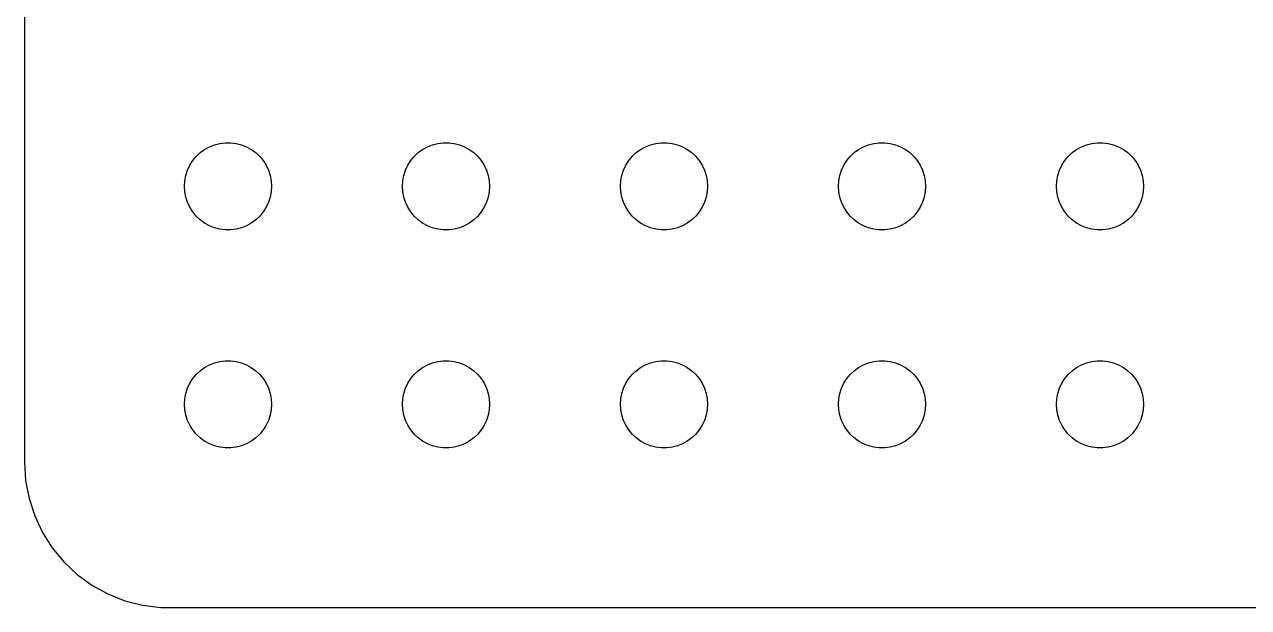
# Model space of a CAD drawing. Header units: metres. Extents: x -44 to 44, y 140 to 346.
# Drawn here: x -44.5 to -2.39, y 302.01 to 322.06 of the extents above; entities that cross this region are included whole.
import ezdxf

# ---------------------------------------------------------------- set-up
doc = ezdxf.new("R2010")
doc.units = ezdxf.units.M

msp = doc.modelspace()

# ---------------------------------------------------------------- linework, layer by layer
for p, q in [((-44.5, 341), (-44.5, 307)), ((-37.9635, 317.927), (-37.7811, 317.973)), ((-37.7811, 317.973), (-37.5942, 317.997)), ((-37.5942, 317.997), (-37.4058, 317.997)), ((-37.4058, 317.997), (-37.2189, 317.973)), ((-37.2189, 317.973), (-37.0365, 317.927)), ((-30.4635, 317.927), (-30.2811, 317.973)), ((-30.2811, 317.973), (-30.0942, 317.997)), ((-30.0942, 317.997), (-29.9058, 317.997)), ((-29.9058, 317.997), (-29.7189, 317.973)), ((-29.7189, 317.973), (-29.5365, 317.927)), ((-22.9635, 317.927), (-22.7811, 317.973)), ((-22.7811, 317.973), (-22.5942, 317.997)), ((-22.5942, 317.997), (-22.4058, 317.997)), ((-22.4058, 317.997), (-22.2189, 317.973)), ((-22.2189, 317.973), (-22.0365, 317.927)), ((-15.4635, 317.927), (-15.2811, 317.973)), ((-15.2811, 317.973), (-15.0942, 317.997)), ((-15.0942, 317.997), (-14.9058, 317.997)), ((-14.9058, 317.997), (-14.7189, 317.973)), ((-14.7189, 317.973), (-14.5365, 317.927)), ((-7.96352, 317.927), (-7.78107, 317.973)), ((-7.78107, 317.973), (-7.59418, 317.997)), ((-7.59418, 317.997), (-7.40581, 317.997)), ((-7.40581, 317.997), (-7.21892, 317.973)), ((-7.21892, 317.973), (-7.03647, 317.927)), ((-38.7135, 317.382), (-38.5934, 317.527)), ((-38.5934, 317.527), (-38.4561, 317.656)), ((-38.4561, 317.656), (-38.3037, 317.766)), ((-38.3037, 317.766), (-38.1387, 317.857)), ((-38.1387, 317.857), (-37.9635, 317.927)), ((-37.0365, 317.927), (-36.8613, 317.857)), ((-36.8613, 317.857), (-36.6963, 317.766)), ((-36.6963, 317.766), (-36.5439, 317.656)), ((-36.5439, 317.656), (-36.4065, 317.527)), ((-36.4065, 317.527), (-36.2865, 317.382)), ((-31.2135, 317.382), (-31.0934, 317.527)), ((-31.0934, 317.527), (-30.9561, 317.656)), ((-30.9561, 317.656), (-30.8037, 317.766)), ((-30.8037, 317.766), (-30.6387, 317.857)), ((-30.6387, 317.857), (-30.4635, 317.927)), ((-29.5365, 317.927), (-29.3613, 317.857)), ((-29.3613, 317.857), (-29.1963, 317.766)), ((-29.1963, 317.766), (-29.0439, 317.656)), ((-29.0439, 317.656), (-28.9065, 317.527)), ((-28.9065, 317.527), (-28.7865, 317.382)), ((-23.7135, 317.382), (-23.5934, 317.527)), ((-23.5934, 317.527), (-23.4561, 317.656)), ((-23.4561, 317.656), (-23.3037, 317.766)), ((-23.3037, 317.766), (-23.1387, 317.857)), ((-23.1387, 317.857), (-22.9635, 317.927)), ((-22.0365, 317.927), (-21.8613, 317.857)), ((-21.8613, 317.857), (-21.6963, 317.766)), ((-21.6963, 317.766), (-21.5439, 317.656)), ((-21.5439, 317.656), (-21.4065, 317.527)), ((-21.4065, 317.527), (-21.2865, 317.382)), ((-16.2135, 317.382), (-16.0934, 317.527)), ((-16.0934, 317.527), (-15.9561, 317.656)), ((-15.9561, 317.656), (-15.8037, 317.766)), ((-15.8037, 317.766), (-15.6387, 317.857)), ((-15.6387, 317.857), (-15.4635, 317.927)), ((-14.5365, 317.927), (-14.3613, 317.857)), ((-14.3613, 317.857), (-14.1963, 317.766)), ((-14.1963, 317.766), (-14.0439, 317.656)), ((-14.0439, 317.656), (-13.9065, 317.527)), ((-13.9065, 317.527), (-13.7865, 317.382)), ((-8.71352, 317.382), (-8.59344, 317.527)), ((-8.59344, 317.527), (-8.45613, 317.656)), ((-8.45613, 317.656), (-8.30373, 317.766)), ((-8.30373, 317.766), (-8.13866, 317.857)), ((-8.13866, 317.857), (-7.96352, 317.927)), ((-7.03647, 317.927), (-6.86133, 317.857)), ((-6.86133, 317.857), (-6.69626, 317.766)), ((-6.69626, 317.766), (-6.54385, 317.656)), ((-6.54385, 317.656), (-6.40654, 317.527)), ((-6.40654, 317.527), (-6.28647, 317.382)), ((-38.8947, 317.052), (-38.8145, 317.223)), ((-38.8145, 317.223), (-38.7135, 317.382)), ((-36.2865, 317.382), (-36.1855, 317.223)), ((-36.1855, 317.223), (-36.1053, 317.052)), ((-31.3947, 317.052), (-31.3145, 317.223)), ((-31.3145, 317.223), (-31.2135, 317.382)), ((-28.7865, 317.382), (-28.6855, 317.223)), ((-28.6855, 317.223), (-28.6053, 317.052)), ((-23.8947, 317.052), (-23.8145, 317.223)), ((-23.8145, 317.223), (-23.7135, 317.382)), ((-21.2865, 317.382), (-21.1855, 317.223)), ((-21.1855, 317.223), (-21.1053, 317.052)), ((-16.3947, 317.052), (-16.3145, 317.223)), ((-16.3145, 317.223), (-16.2135, 317.382)), ((-13.7865, 317.382), (-13.6855, 317.223)), ((-13.6855, 317.223), (-13.6053, 317.052)), ((-8.89465, 317.052), (-8.81445, 317.223)), ((-8.81445, 317.223), (-8.71352, 317.382)), ((-6.28647, 317.382), (-6.18553, 317.223)), ((-6.18553, 317.223), (-6.10533, 317.052)), ((-39, 316.5), (-38.9882, 316.688)), ((-38.9882, 316.688), (-38.9529, 316.873)), ((-38.9529, 316.873), (-38.8947, 317.052)), ((-36.1053, 317.052), (-36.0471, 316.873)), ((-36.0471, 316.873), (-36.0118, 316.688)), ((-36.0118, 316.688), (-36, 316.5)), ((-31.5, 316.5), (-31.4882, 316.688)), ((-31.4882, 316.688), (-31.4529, 316.873)), ((-31.4529, 316.873), (-31.3947, 317.052)), ((-28.6053, 317.052), (-28.5471, 316.873)), ((-28.5471, 316.873), (-28.5118, 316.688)), ((-28.5118, 316.688), (-28.5, 316.5)), ((-24, 316.5), (-23.9882, 316.688)), ((-23.9882, 316.688), (-23.9529, 316.873)), ((-23.9529, 316.873), (-23.8947, 317.052)), ((-21.1053, 317.052), (-21.0471, 316.873)), ((-21.0471, 316.873), (-21.0118, 316.688)), ((-21.0118, 316.688), (-21, 316.5)), ((-16.5, 316.5), (-16.4882, 316.688)), ((-16.4882, 316.688), (-16.4529, 316.873)), ((-16.4529, 316.873), (-16.3947, 317.052)), ((-13.6053, 317.052), (-13.5471, 316.873)), ((-13.5471, 316.873), (-13.5118, 316.688)), ((-13.5118, 316.688), (-13.5, 316.5)), ((-9, 316.5), (-8.98816, 316.688)), ((-8.98816, 316.688), (-8.95287, 316.873)), ((-8.95287, 316.873), (-8.89465, 317.052)), ((-6.10533, 317.052), (-6.04712, 316.873)), ((-6.04712, 316.873), (-6.01183, 316.688)), ((-6.01183, 316.688), (-6, 316.5)), ((-38.9882, 316.312), (-39, 316.5)), ((-38.9529, 316.127), (-38.9882, 316.312)), ((-36.0118, 316.312), (-36.0471, 316.127)), ((-36, 316.5), (-36.0118, 316.312)), ((-31.4882, 316.312), (-31.5, 316.5)), ((-31.4529, 316.127), (-31.4882, 316.312)), ((-28.5118, 316.312), (-28.5471, 316.127)), ((-28.5, 316.5), (-28.5118, 316.312)), ((-23.9882, 316.312), (-24, 316.5)), ((-23.9529, 316.127), (-23.9882, 316.312)), ((-21.0118, 316.312), (-21.0471, 316.127)), ((-21, 316.5), (-21.0118, 316.312)), ((-16.4882, 316.312), (-16.5, 316.5)), ((-16.4529, 316.127), (-16.4882, 316.312)), ((-13.5118, 316.312), (-13.5471, 316.127)), ((-13.5, 316.5), (-13.5118, 316.312)), ((-8.98816, 316.312), (-9, 316.5)), ((-8.95287, 316.127), (-8.98816, 316.312)), ((-6.01183, 316.312), (-6.04712, 316.127)), ((-6, 316.5), (-6.01183, 316.312)), ((-38.8947, 315.948), (-38.9529, 316.127)), ((-38.8145, 315.777), (-38.8947, 315.948)), ((-36.1053, 315.948), (-36.1855, 315.777)), ((-36.0471, 316.127), (-36.1053, 315.948)), ((-31.3947, 315.948), (-31.4529, 316.127)), ((-31.3145, 315.777), (-31.3947, 315.948)), ((-28.6053, 315.948), (-28.6855, 315.777)), ((-28.5471, 316.127), (-28.6053, 315.948)), ((-23.8947, 315.948), (-23.9529, 316.127)), ((-23.8145, 315.777), (-23.8947, 315.948)), ((-21.1053, 315.948), (-21.1855, 315.777)), ((-21.0471, 316.127), (-21.1053, 315.948)), ((-16.3947, 315.948), (-16.4529, 316.127)), ((-16.3145, 315.777), (-16.3947, 315.948)), ((-13.6053, 315.948), (-13.6855, 315.777)), ((-13.5471, 316.127), (-13.6053, 315.948)), ((-8.89465, 315.948), (-8.95287, 316.127)), ((-8.81445, 315.777), (-8.89465, 315.948)), ((-6.10533, 315.948), (-6.18553, 315.777)), ((-6.04712, 316.127), (-6.10533, 315.948)), ((-38.7135, 315.618), (-38.8145, 315.777)), ((-38.5934, 315.473), (-38.7135, 315.618)), ((-38.4561, 315.344), (-38.5934, 315.473)), ((-36.4065, 315.473), (-36.5439, 315.344)), ((-36.2865, 315.618), (-36.4065, 315.473)), ((-36.1855, 315.777), (-36.2865, 315.618)), ((-31.2135, 315.618), (-31.3145, 315.777)), ((-31.0934, 315.473), (-31.2135, 315.618)), ((-30.9561, 315.344), (-31.0934, 315.473)), ((-28.9065, 315.473), (-29.0439, 315.344)), ((-28.7865, 315.618), (-28.9065, 315.473)), ((-28.6855, 315.777), (-28.7865, 315.618)), ((-23.7135, 315.618), (-23.8145, 315.777)), ((-23.5934, 315.473), (-23.7135, 315.618)), ((-23.4561, 315.344), (-23.5934, 315.473)), ((-21.4065, 315.473), (-21.5439, 315.344)), ((-21.2865, 315.618), (-21.4065, 315.473)), ((-21.1855, 315.777), (-21.2865, 315.618)), ((-16.2135, 315.618), (-16.3145, 315.777)), ((-16.0934, 315.473), (-16.2135, 315.618)), ((-15.9561, 315.344), (-16.0934, 315.473)), ((-13.9065, 315.473), (-14.0439, 315.344)), ((-13.7865, 315.618), (-13.9065, 315.473)), ((-13.6855, 315.777), (-13.7865, 315.618)), ((-8.71352, 315.618), (-8.81445, 315.777)), ((-8.59344, 315.473), (-8.71352, 315.618)), ((-8.45613, 315.344), (-8.59344, 315.473)), ((-6.40654, 315.473), (-6.54385, 315.344)), ((-6.28647, 315.618), (-6.40654, 315.473)), ((-6.18553, 315.777), (-6.28647, 315.618)), ((-38.3037, 315.234), (-38.4561, 315.344)), ((-38.1387, 315.143), (-38.3037, 315.234)), ((-37.9635, 315.073), (-38.1387, 315.143)), ((-37.7811, 315.027), (-37.9635, 315.073)), ((-37.5942, 315.003), (-37.7811, 315.027)), ((-37.4058, 315.003), (-37.5942, 315.003)), ((-37.2189, 315.027), (-37.4058, 315.003)), ((-37.0365, 315.073), (-37.2189, 315.027)), ((-36.8613, 315.143), (-37.0365, 315.073)), ((-36.6963, 315.234), (-36.8613, 315.143)), ((-36.5439, 315.344), (-36.6963, 315.234)), ((-30.8037, 315.234), (-30.9561, 315.344)), ((-30.6387, 315.143), (-30.8037, 315.234)), ((-30.4635, 315.073), (-30.6387, 315.143)), ((-30.2811, 315.027), (-30.4635, 315.073)), ((-30.0942, 315.003), (-30.2811, 315.027)), ((-29.9058, 315.003), (-30.0942, 315.003)), ((-29.7189, 315.027), (-29.9058, 315.003)), ((-29.5365, 315.073), (-29.7189, 315.027)), ((-29.3613, 315.143), (-29.5365, 315.073)), ((-29.1963, 315.234), (-29.3613, 315.143)), ((-29.0439, 315.344), (-29.1963, 315.234)), ((-23.3037, 315.234), (-23.4561, 315.344)), ((-23.1387, 315.143), (-23.3037, 315.234)), ((-22.9635, 315.073), (-23.1387, 315.143)), ((-22.7811, 315.027), (-22.9635, 315.073)), ((-22.5942, 315.003), (-22.7811, 315.027)), ((-22.4058, 315.003), (-22.5942, 315.003)), ((-22.2189, 315.027), (-22.4058, 315.003)), ((-22.0365, 315.073), (-22.2189, 315.027)), ((-21.8613, 315.143), (-22.0365, 315.073)), ((-21.6963, 315.234), (-21.8613, 315.143)), ((-21.5439, 315.344), (-21.6963, 315.234)), ((-15.8037, 315.234), (-15.9561, 315.344)), ((-15.6387, 315.143), (-15.8037, 315.234)), ((-15.4635, 315.073), (-15.6387, 315.143)), ((-15.2811, 315.027), (-15.4635, 315.073)), ((-15.0942, 315.003), (-15.2811, 315.027)), ((-14.9058, 315.003), (-15.0942, 315.003)), ((-14.7189, 315.027), (-14.9058, 315.003)), ((-14.5365, 315.073), (-14.7189, 315.027)), ((-14.3613, 315.143), (-14.5365, 315.073)), ((-14.1963, 315.234), (-14.3613, 315.143)), ((-14.0439, 315.344), (-14.1963, 315.234)), ((-8.30373, 315.234), (-8.45613, 315.344)), ((-8.13866, 315.143), (-8.30373, 315.234)), ((-7.96352, 315.073), (-8.13866, 315.143)), ((-7.78107, 315.027), (-7.96352, 315.073)), ((-7.59418, 315.003), (-7.78107, 315.027)), ((-7.40581, 315.003), (-7.59418, 315.003)), ((-7.21892, 315.027), (-7.40581, 315.003)), ((-7.03647, 315.073), (-7.21892, 315.027)), ((-6.86133, 315.143), (-7.03647, 315.073)), ((-6.69626, 315.234), (-6.86133, 315.143)), ((-6.54385, 315.344), (-6.69626, 315.234)), ((-38.3037, 310.266), (-38.1387, 310.357)), ((-38.1387, 310.357), (-37.9635, 310.427)), ((-37.9635, 310.427), (-37.7811, 310.473)), ((-37.7811, 310.473), (-37.5942, 310.497)), ((-37.5942, 310.497), (-37.4058, 310.497)), ((-37.4058, 310.497), (-37.2189, 310.473)), ((-37.2189, 310.473), (-37.0365, 310.427)), ((-37.0365, 310.427), (-36.8613, 310.357)), ((-36.8613, 310.357), (-36.6963, 310.266)), ((-30.8037, 310.266), (-30.6387, 310.357)), ((-30.6387, 310.357), (-30.4635, 310.427)), ((-30.4635, 310.427), (-30.2811, 310.473)), ((-30.2811, 310.473), (-30.0942, 310.497)), ((-30.0942, 310.497), (-29.9058, 310.497)), ((-29.9058, 310.497), (-29.7189, 310.473)), ((-29.7189, 310.473), (-29.5365, 310.427)), ((-29.5365, 310.427), (-29.3613, 310.357)), ((-29.3613, 310.357), (-29.1963, 310.266)), ((-23.3037, 310.266), (-23.1387, 310.357)), ((-23.1387, 310.357), (-22.9635, 310.427)), ((-22.9635, 310.427), (-22.7811, 310.473)), ((-22.7811, 310.473), (-22.5942, 310.497)), ((-22.5942, 310.497), (-22.4058, 310.497)), ((-22.4058, 310.497), (-22.2189, 310.473)), ((-22.2189, 310.473), (-22.0365, 310.427)), ((-22.0365, 310.427), (-21.8613, 310.357)), ((-21.8613, 310.357), (-21.6963, 310.266)), ((-15.8037, 310.266), (-15.6387, 310.357)), ((-15.6387, 310.357), (-15.4635, 310.427)), ((-15.4635, 310.427), (-15.2811, 310.473)), ((-15.2811, 310.473), (-15.0942, 310.497)), ((-15.0942, 310.497), (-14.9058, 310.497)), ((-14.9058, 310.497), (-14.7189, 310.473)), ((-14.7189, 310.473), (-14.5365, 310.427)), ((-14.5365, 310.427), (-14.3613, 310.357)), ((-14.3613, 310.357), (-14.1963, 310.266)), ((-8.30373, 310.266), (-8.13866, 310.357)), ((-8.13866, 310.357), (-7.96352, 310.427)), ((-7.96352, 310.427), (-7.78107, 310.473)), ((-7.78107, 310.473), (-7.59418, 310.497)), ((-7.59418, 310.497), (-7.40581, 310.497)), ((-7.40581, 310.497), (-7.21892, 310.473)), ((-7.21892, 310.473), (-7.03647, 310.427)), ((-7.03647, 310.427), (-6.86133, 310.357)), ((-6.86133, 310.357), (-6.69626, 310.266)), ((-38.7135, 309.882), (-38.5934, 310.027)), ((-38.5934, 310.027), (-38.4561, 310.156)), ((-38.4561, 310.156), (-38.3037, 310.266)), ((-36.6963, 310.266), (-36.5439, 310.156)), ((-36.5439, 310.156), (-36.4065, 310.027)), ((-36.4065, 310.027), (-36.2865, 309.882)), ((-31.2135, 309.882), (-31.0934, 310.027)), ((-31.0934, 310.027), (-30.9561, 310.156)), ((-30.9561, 310.156), (-30.8037, 310.266)), ((-29.1963, 310.266), (-29.0439, 310.156)), ((-29.0439, 310.156), (-28.9065, 310.027)), ((-28.9065, 310.027), (-28.7865, 309.882)), ((-23.7135, 309.882), (-23.5934, 310.027)), ((-23.5934, 310.027), (-23.4561, 310.156)), ((-23.4561, 310.156), (-23.3037, 310.266)), ((-21.6963, 310.266), (-21.5439, 310.156)), ((-21.5439, 310.156), (-21.4065, 310.027)), ((-21.4065, 310.027), (-21.2865, 309.882)), ((-16.2135, 309.882), (-16.0934, 310.027)), ((-16.0934, 310.027), (-15.9561, 310.156)), ((-15.9561, 310.156), (-15.8037, 310.266)), ((-14.1963, 310.266), (-14.0439, 310.156)), ((-14.0439, 310.156), (-13.9065, 310.027)), ((-13.9065, 310.027), (-13.7865, 309.882)), ((-8.71352, 309.882), (-8.59344, 310.027)), ((-8.59344, 310.027), (-8.45613, 310.156)), ((-8.45613, 310.156), (-8.30373, 310.266)), ((-6.69626, 310.266), (-6.54385, 310.156)), ((-6.54385, 310.156), (-6.40654, 310.027)), ((-6.40654, 310.027), (-6.28647, 309.882)), ((-38.9529, 309.373), (-38.8947, 309.552)), ((-38.8947, 309.552), (-38.8145, 309.723)), ((-38.8145, 309.723), (-38.7135, 309.882)), ((-36.2865, 309.882), (-36.1855, 309.723)), ((-36.1855, 309.723), (-36.1053, 309.552)), ((-36.1053, 309.552), (-36.0471, 309.373)), ((-31.4529, 309.373), (-31.3947, 309.552)), ((-31.3947, 309.552), (-31.3145, 309.723)), ((-31.3145, 309.723), (-31.2135, 309.882)), ((-28.7865, 309.882), (-28.6855, 309.723)), ((-28.6855, 309.723), (-28.6053, 309.552)), ((-28.6053, 309.552), (-28.5471, 309.373)), ((-23.9529, 309.373), (-23.8947, 309.552)), ((-23.8947, 309.552), (-23.8145, 309.723)), ((-23.8145, 309.723), (-23.7135, 309.882)), ((-21.2865, 309.882), (-21.1855, 309.723)), ((-21.1855, 309.723), (-21.1053, 309.552)), ((-21.1053, 309.552), (-21.0471, 309.373)), ((-16.4529, 309.373), (-16.3947, 309.552)), ((-16.3947, 309.552), (-16.3145, 309.723)), ((-16.3145, 309.723), (-16.2135, 309.882)), ((-13.7865, 309.882), (-13.6855, 309.723)), ((-13.6855, 309.723), (-13.6053, 309.552)), ((-13.6053, 309.552), (-13.5471, 309.373)), ((-8.95287, 309.373), (-8.89465, 309.552)), ((-8.89465, 309.552), (-8.81445, 309.723)), ((-8.81445, 309.723), (-8.71352, 309.882)), ((-6.28647, 309.882), (-6.18553, 309.723)), ((-6.18553, 309.723), (-6.10533, 309.552)), ((-6.10533, 309.552), (-6.04712, 309.373)), ((-39, 309), (-38.9882, 309.188)), ((-38.9882, 309.188), (-38.9529, 309.373)), ((-36.0471, 309.373), (-36.0118, 309.188)), ((-36.0118, 309.188), (-36, 309)), ((-31.5, 309), (-31.4882, 309.188)), ((-31.4882, 309.188), (-31.4529, 309.373)), ((-28.5471, 309.373), (-28.5118, 309.188)), ((-28.5118, 309.188), (-28.5, 309)), ((-24, 309), (-23.9882, 309.188)), ((-23.9882, 309.188), (-23.9529, 309.373)), ((-21.0471, 309.373), (-21.0118, 309.188)), ((-21.0118, 309.188), (-21, 309)), ((-16.5, 309), (-16.4882, 309.188)), ((-16.4882, 309.188), (-16.4529, 309.373)), ((-13.5471, 309.373), (-13.5118, 309.188)), ((-13.5118, 309.188), (-13.5, 309)), ((-9, 309), (-8.98816, 309.188)), ((-8.98816, 309.188), (-8.95287, 309.373)), ((-6.04712, 309.373), (-6.01183, 309.188)), ((-6.01183, 309.188), (-6, 309)), ((-38.9882, 308.812), (-39, 309)), ((-38.9529, 308.627), (-38.9882, 308.812)), ((-36.0118, 308.812), (-36.0471, 308.627)), ((-36, 309), (-36.0118, 308.812)), ((-31.4882, 308.812), (-31.5, 309)), ((-31.4529, 308.627), (-31.4882, 308.812)), ((-28.5118, 308.812), (-28.5471, 308.627)), ((-28.5, 309), (-28.5118, 308.812)), ((-23.9882, 308.812), (-24, 309)), ((-23.9529, 308.627), (-23.9882, 308.812)), ((-21.0118, 308.812), (-21.0471, 308.627)), ((-21, 309), (-21.0118, 308.812)), ((-16.4882, 308.812), (-16.5, 309)), ((-16.4529, 308.627), (-16.4882, 308.812)), ((-13.5118, 308.812), (-13.5471, 308.627)), ((-13.5, 309), (-13.5118, 308.812)), ((-8.98816, 308.812), (-9, 309)), ((-8.95287, 308.627), (-8.98816, 308.812)), ((-6.01183, 308.812), (-6.04712, 308.627)), ((-6, 309), (-6.01183, 308.812)), ((-38.8947, 308.448), (-38.9529, 308.627)), ((-38.8145, 308.277), (-38.8947, 308.448)), ((-38.7135, 308.118), (-38.8145, 308.277)), ((-36.1855, 308.277), (-36.2865, 308.118)), ((-36.1053, 308.448), (-36.1855, 308.277)), ((-36.0471, 308.627), (-36.1053, 308.448)), ((-31.3947, 308.448), (-31.4529, 308.627)), ((-31.3145, 308.277), (-31.3947, 308.448)), ((-31.2135, 308.118), (-31.3145, 308.277)), ((-28.6855, 308.277), (-28.7865, 308.118)), ((-28.6053, 308.448), (-28.6855, 308.277)), ((-28.5471, 308.627), (-28.6053, 308.448)), ((-23.8947, 308.448), (-23.9529, 308.627)), ((-23.8145, 308.277), (-23.8947, 308.448)), ((-23.7135, 308.118), (-23.8145, 308.277)), ((-21.1855, 308.277), (-21.2865, 308.118)), ((-21.1053, 308.448), (-21.1855, 308.277)), ((-21.0471, 308.627), (-21.1053, 308.448)), ((-16.3947, 308.448), (-16.4529, 308.627)), ((-16.3145, 308.277), (-16.3947, 308.448)), ((-16.2135, 308.118), (-16.3145, 308.277)), ((-13.6855, 308.277), (-13.7865, 308.118)), ((-13.6053, 308.448), (-13.6855, 308.277)), ((-13.5471, 308.627), (-13.6053, 308.448)), ((-8.89465, 308.448), (-8.95287, 308.627)), ((-8.81445, 308.277), (-8.89465, 308.448)), ((-8.71352, 308.118), (-8.81445, 308.277)), ((-6.18553, 308.277), (-6.28647, 308.118)), ((-6.10533, 308.448), (-6.18553, 308.277)), ((-6.04712, 308.627), (-6.10533, 308.448)), ((-38.5934, 307.973), (-38.7135, 308.118)), ((-38.4561, 307.844), (-38.5934, 307.973)), ((-38.3037, 307.734), (-38.4561, 307.844)), ((-36.5439, 307.844), (-36.6963, 307.734)), ((-36.4065, 307.973), (-36.5439, 307.844)), ((-36.2865, 308.118), (-36.4065, 307.973)), ((-31.0934, 307.973), (-31.2135, 308.118)), ((-30.9561, 307.844), (-31.0934, 307.973)), ((-30.8037, 307.734), (-30.9561, 307.844)), ((-29.0439, 307.844), (-29.1963, 307.734)), ((-28.9065, 307.973), (-29.0439, 307.844)), ((-28.7865, 308.118), (-28.9065, 307.973)), ((-23.5934, 307.973), (-23.7135, 308.118)), ((-23.4561, 307.844), (-23.5934, 307.973)), ((-23.3037, 307.734), (-23.4561, 307.844)), ((-21.5439, 307.844), (-21.6963, 307.734)), ((-21.4065, 307.973), (-21.5439, 307.844)), ((-21.2865, 308.118), (-21.4065, 307.973)), ((-16.0934, 307.973), (-16.2135, 308.118)), ((-15.9561, 307.844), (-16.0934, 307.973)), ((-15.8037, 307.734), (-15.9561, 307.844)), ((-14.0439, 307.844), (-14.1963, 307.734)), ((-13.9065, 307.973), (-14.0439, 307.844)), ((-13.7865, 308.118), (-13.9065, 307.973)), ((-8.59344, 307.973), (-8.71352, 308.118)), ((-8.45613, 307.844), (-8.59344, 307.973)), ((-8.30373, 307.734), (-8.45613, 307.844)), ((-6.54385, 307.844), (-6.69626, 307.734)), ((-6.40654, 307.973), (-6.54385, 307.844)), ((-6.28647, 308.118), (-6.40654, 307.973)), ((-38.1387, 307.643), (-38.3037, 307.734)), ((-37.9635, 307.573), (-38.1387, 307.643)), ((-37.7811, 307.527), (-37.9635, 307.573)), ((-37.5942, 307.503), (-37.7811, 307.527)), ((-37.4058, 307.503), (-37.5942, 307.503)), ((-37.2189, 307.527), (-37.4058, 307.503)), ((-37.0365, 307.573), (-37.2189, 307.527)), ((-36.8613, 307.643), (-37.0365, 307.573)), ((-36.6963, 307.734), (-36.8613, 307.643)), ((-30.6387, 307.643), (-30.8037, 307.734)), ((-30.4635, 307.573), (-30.6387, 307.643)), ((-30.2811, 307.527), (-30.4635, 307.573)), ((-30.0942, 307.503), (-30.2811, 307.527)), ((-29.9058, 307.503), (-30.0942, 307.503)), ((-29.7189, 307.527), (-29.9058, 307.503)), ((-29.5365, 307.573), (-29.7189, 307.527)), ((-29.3613, 307.643), (-29.5365, 307.573)), ((-29.1963, 307.734), (-29.3613, 307.643)), ((-23.1387, 307.643), (-23.3037, 307.734)), ((-22.9635, 307.573), (-23.1387, 307.643)), ((-22.7811, 307.527), (-22.9635, 307.573)), ((-22.5942, 307.503), (-22.7811, 307.527)), ((-22.4058, 307.503), (-22.5942, 307.503)), ((-22.2189, 307.527), (-22.4058, 307.503)), ((-22.0365, 307.573), (-22.2189, 307.527)), ((-21.8613, 307.643), (-22.0365, 307.573)), ((-21.6963, 307.734), (-21.8613, 307.643)), ((-15.6387, 307.643), (-15.8037, 307.734)), ((-15.4635, 307.573), (-15.6387, 307.643)), ((-15.2811, 307.527), (-15.4635, 307.573)), ((-15.0942, 307.503), (-15.2811, 307.527)), ((-14.9058, 307.503), (-15.0942, 307.503)), ((-14.7189, 307.527), (-14.9058, 307.503)), ((-14.5365, 307.573), (-14.7189, 307.527)), ((-14.3613, 307.643), (-14.5365, 307.573)), ((-14.1963, 307.734), (-14.3613, 307.643)), ((-8.13866, 307.643), (-8.30373, 307.734)), ((-7.96352, 307.573), (-8.13866, 307.643)), ((-7.78107, 307.527), (-7.96352, 307.573)), ((-7.59418, 307.503), (-7.78107, 307.527)), ((-7.40581, 307.503), (-7.59418, 307.503)), ((-7.21892, 307.527), (-7.40581, 307.503)), ((-7.03647, 307.573), (-7.21892, 307.527)), ((-6.86133, 307.643), (-7.03647, 307.573)), ((-6.69626, 307.734), (-6.86133, 307.643)), ((-44.5, 307), (-44.4606, 306.373)), ((-44.4606, 306.373), (-44.3429, 305.757)), ((-44.3429, 305.757), (-44.1489, 305.159)), ((-44.1489, 305.159), (-43.8815, 304.591)), ((-43.8815, 304.591), (-43.5451, 304.061)), ((-43.5451, 304.061), (-43.1448, 303.577)), ((-43.1448, 303.577), (-42.6871, 303.147)), ((-42.6871, 303.147), (-42.1791, 302.778)), ((-42.1791, 302.778), (-41.6289, 302.476)), ((-41.6289, 302.476), (-41.0451, 302.245)), ((-41.0451, 302.245), (-40.4369, 302.089)), ((-40.4369, 302.089), (-39.8139, 302.01)), ((-39.8139, 302.01), (39.8139, 302.01))]:
    msp.add_line(p, q)

doc.saveas('drawing.dxf')
